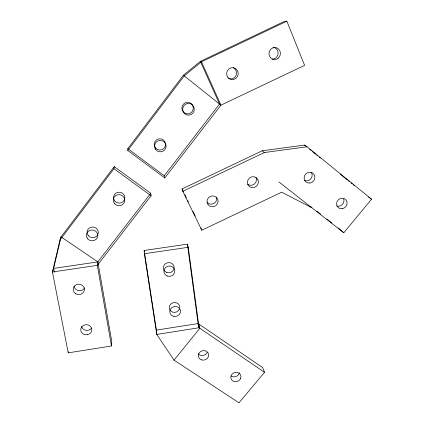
<?xml version="1.0" encoding="UTF-8"?>
<svg xmlns="http://www.w3.org/2000/svg" width="424" height="424" viewBox="0 0 424 424"><rect width="100%" height="100%" fill="white"/><g stroke="black" fill="none" stroke-linecap="round" stroke-linejoin="round"><path stroke-width="0.64" d="M127.762 150.467L127.815 148.67L183.412 75.207L200.345 61.374L284.377 21.423L286.873 21.2L304.612 65.36L220.941 105.152L164.793 177.937L127.762 150.467L184.255 75.848L201.48 61.798L286.873 21.2M61.051 236.899L53.631 268.403L52.433 271.985L97.35 265.355L151.066 195.729L150.758 193.28L114.226 166.632L61.051 236.899L59.959 240.032L52.433 271.985L68.243 352.848L111.48 345.984L111.766 341.474L97.859 261.899L61.591 237.265M59.959 240.032L113.955 168.704L114.226 166.632M150.758 193.28L97.859 261.899L97.35 265.355L111.48 345.984M68.243 352.848L68.476 351.687M164.793 177.937L164.274 175.748L219.526 104.055L200.345 61.374L201.48 61.798L220.941 105.152L183.926 75.62M198.045 325.091L198.867 324.074L199.852 328.282L174.026 360.151L238.988 402.8L264.512 372.288L262.657 367.597L198.093 323.544L156.408 330.111L156.774 334.435L174.026 360.151M278.897 181.933L343.795 232.755L371.567 199.185L307.061 146.752L304.39 145.072L262.265 150.769L182.034 188.94L182.823 191.309L201.771 230.221L281.674 192.194L311.894 207.771L310.559 206.499M182.823 191.309L264.3 152.55L307.061 146.752M187.408 244.144L198.093 323.544L199.063 327.747L156.774 334.435L144.361 253.743L144.165 250.478L187.408 244.144L188.256 247.298L199.063 327.747L264.512 372.288M144.361 253.743L188.256 247.298M97.859 261.899L53.631 268.403L54.389 272.298M368.541 197.128L371.567 199.185M113.955 168.704L151.066 195.729M127.815 148.67L164.274 175.748M183.412 75.207L184.255 75.848M316.961 211.29L320.571 214.12M326.766 218.975L331.928 223.013M338.119 227.868L343.795 232.755M304.39 145.072L305.418 145.904M309.525 149.243L311.062 150.494M312.091 151.326L315.684 154.246M316.712 155.078L317.735 155.915M319.277 157.166L320.306 157.998M340.318 174.264L347.505 180.105M348.533 180.937L349.561 181.769M351.099 183.025L352.127 183.857M353.15 184.689L354.178 185.527M262.265 150.769L264.3 152.55M256.001 177.598L256.133 177.836A5.517 5.316 -42 0 1 247.643 184.26M182.034 188.94L183.47 191.887M184.906 194.839L186.343 197.791M187.779 200.743L188.357 201.925M192.952 211.369L195.252 216.092M200.923 227.895L201.771 230.221M144.165 250.478L144.367 251.782M144.568 253.086L156.408 330.111M179.416 309.191A5.321 4.929 -12.4 0 1 170.602 310.909A5.321 4.929 -12.4 0 1 172.918 302.778A5.321 4.929 -12.4 0 1 179.771 307.935M239.38 372.733A5.099 4.563 -19.7 0 1 238.988 373.904L238.283 374.964A5.099 4.563 -19.7 0 1 231.191 376.009M207.193 352.45A5.189 4.706 -16.3 0 1 198.342 353.881M84.604 287.832A5.56 5.136 3.2 0 1 78.832 290.673A5.56 5.136 3.2 0 1 74.11 286.423M91.51 328.123A5.448 4.961 -0.8 0 1 88.081 330.275L86.666 330.381A5.448 4.961 -0.8 0 1 81.615 326.485M233.269 67.67A5.904 5.703 -83 0 1 235.988 75.493A5.904 5.703 -83 0 1 228.409 78.392M273.088 47.329A5.957 5.65 -78.1 0 1 278.07 53.556A5.957 5.65 -78.1 0 1 272.261 59.196M311.221 172.229A5.501 5.189 -48.7 0 1 310.887 178.758A5.501 5.189 -48.7 0 1 304.554 180.497M343.679 198.93A5.411 5.014 -46.1 0 1 342.354 204.463A5.411 5.014 -46.1 0 1 336.868 205.984M216.563 197.176A5.501 5.332 -26.4 0 1 206.954 202.168M240.509 378.696L239.793 379.772A5.173 4.622 -19.8 0 1 231.25 379.305A5.173 4.622 -19.8 0 1 235.882 372.351A5.173 4.622 -19.8 0 1 240.509 378.696M87.434 334.663L85.998 334.774A5.533 5.03 -1 0 1 80.761 330.169A5.533 5.03 -1 0 1 85.129 324.837L86.57 324.731A5.533 5.03 -1 0 1 91.796 329.337A5.533 5.03 -1 0 1 87.434 334.663M191.166 103.631L189.888 102.841A5.793 5.719 84.8 0 0 181.869 108.247A5.793 5.719 84.8 0 0 190.111 113.335A5.793 5.719 84.8 0 0 191.166 103.631M192.125 104.717L190.827 103.917A5.883 5.809 86 0 0 182.675 109.408A5.883 5.809 86 0 0 191.049 114.575A5.883 5.809 86 0 0 192.125 104.717M208.12 204.723L207.41 203.504A5.586 5.406 -26.4 0 1 212.859 195.904A5.586 5.406 -26.4 0 1 217.454 203.785A5.586 5.406 -26.4 0 1 208.12 204.723M258.052 180.014L257.373 178.78A5.602 5.39 -41.6 0 0 248.093 179.649A5.602 5.39 -41.6 0 0 252.487 187.631A5.602 5.39 -41.6 0 0 258.052 180.014M227.688 77.104L226.988 75.726A6 5.793 -82.4 0 1 232.951 67.655A6 5.793 -82.4 0 1 237.451 76.59A6 5.793 -82.4 0 1 227.688 77.104M173.087 316.156A5.401 4.993 -12.6 0 0 180.486 310.644A5.401 4.993 -12.6 0 0 171.874 307.586A5.401 4.993 -12.6 0 0 173.087 316.156M201.427 359.881A5.263 4.765 -16.4 0 0 208.666 354.538A5.263 4.765 -16.4 0 0 200.345 351.681A5.263 4.765 -16.4 0 0 201.427 359.881M167.257 276.029A5.496 5.178 -11 0 0 174.783 270.385A5.496 5.178 -11 0 0 166.001 267.147A5.496 5.178 -11 0 0 167.257 276.029M166.727 272.473A5.417 5.109 -10.8 0 0 174.142 266.908A5.417 5.109 -10.8 0 0 165.487 263.712A5.417 5.109 -10.8 0 0 166.727 272.473M87.662 238.786A5.74 5.417 7.2 0 0 97.462 237.392A5.74 5.417 7.2 0 0 91.165 230.047A5.74 5.417 7.2 0 0 87.662 238.786M88.325 235.686A5.655 5.342 7.6 0 0 97.981 234.324A5.655 5.342 7.6 0 0 91.78 227.073A5.655 5.342 7.6 0 0 88.325 235.686M75.53 293.604A5.645 5.205 2.9 0 0 84.413 289.921A5.645 5.205 2.9 0 0 76.447 284.637A5.645 5.205 2.9 0 0 75.53 293.604M114.533 203.6A5.761 5.544 8.5 0 0 124.391 202.243A5.761 5.544 8.5 0 0 118.148 194.685A5.761 5.544 8.5 0 0 114.533 203.6M114.793 201.018A5.671 5.464 9.1 0 0 124.497 199.688A5.671 5.464 9.1 0 0 118.349 192.231A5.671 5.464 9.1 0 0 114.793 201.018M278.25 58.199A6.058 5.735 -77.7 0 0 276.84 47.88A6.058 5.735 -77.7 0 0 269.007 54.532A6.058 5.735 -77.7 0 0 278.25 58.199M155.756 149.635A5.793 5.74 19.1 0 0 165.683 148.336A5.793 5.74 19.1 0 0 159.535 140.439A5.793 5.74 19.1 0 0 155.756 149.635M155.375 147.859A5.703 5.65 21.5 0 0 165.148 146.582A5.703 5.65 21.5 0 0 159.095 138.807A5.703 5.65 21.5 0 0 155.375 147.859M342.184 208.693A5.496 5.083 -45.9 0 0 346.249 200.181A5.496 5.083 -45.9 0 0 337.112 201.474A5.496 5.083 -45.9 0 0 342.184 208.693M309.918 183.041A5.586 5.258 -48.5 0 0 313.967 174.306A5.586 5.258 -48.5 0 0 304.628 175.589A5.586 5.258 -48.5 0 0 309.918 183.041"/></g></svg>
